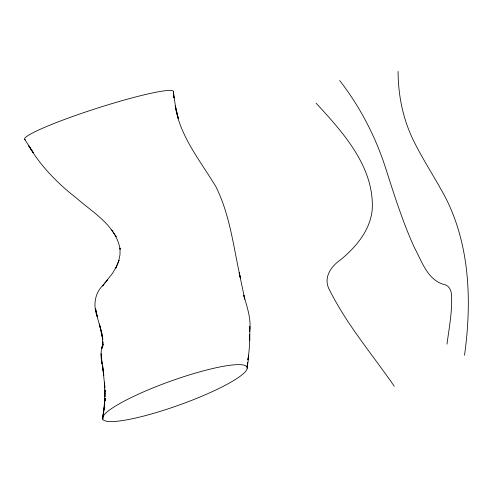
<?xml version="1.0" encoding="UTF-8"?>
<svg xmlns="http://www.w3.org/2000/svg" width="493" height="493" viewBox="0 0 493 493"><rect width="100%" height="100%" fill="white"/><g stroke="black" fill="none" stroke-linecap="round" stroke-linejoin="round"><path stroke-width="0.74" d="M247.209 368.302A76.692 12.676 -19.7 0 0 139.667 393.593A76.692 12.676 -19.7 0 0 137.72 417.54A76.692 12.676 -19.7 0 0 247.209 368.302L247.769 362.478L246.999 367.125L248.152 361.135L248.583 355.176L247.887 359.964C249.674 348.871 250.056 337.551 249.723 326.335L249.686 331.438C251.455 318.879 247.005 307.084 243.795 295.239M104.417 406.626L104.22 409.652L104.96 390.031L105.015 396.951M104.522 405.117L104.966 398.319L102.729 419.161L104.337 407.138L102.519 417.984M464.523 355.28C472.343 298.727 469.854 237.811 439.972 187.556C430.457 170.627 419.814 154.303 411.661 136.635C402.387 116.2 398.159 93.818 398.079 71.43M446.991 344.126C449.135 327.808 452.389 311.397 451.502 294.869C451.366 290.26 448.932 285.33 444.008 284.486C427.431 280.024 421.743 261.062 414.391 247.591C402.818 222.201 394.443 195.542 385.92 169.019C375.839 137.085 360.155 107.018 339.695 80.501M118.56 261.512L119.035 260.304L115.861 268.013L118.56 261.512L119.996 254.869L120.021 248.145L120.095 249.23C116.058 225.739 93.282 212.797 76.742 198.322C57.847 183.606 40.685 166.277 28.569 145.478L33.388 152.848L24.668 139.346M116.311 266.904L112.478 273.356L102.519 285.952L107.764 279.648M103.21 285.114C94.471 293.169 92.986 306.116 97.343 316.833L95.587 308.846L97.226 316.944L101.663 332.535L99.364 324.067L102.827 339.591L101.435 331.031L102.526 338.814L102.809 346.16L102.932 341.766L101.86 348.557L103.08 343.991C100.326 350.338 100.757 357.388 102.131 364.013L101.207 353.808L101.416 359.724L101.324 358.429L103.826 375.746M316.118 103.203C343.066 132.42 374.532 167.084 372.221 209.667C370.218 230.262 356.217 246.87 340.854 259.558C330.711 266.596 322.619 278.138 329.774 290.451C347.06 324.961 372.468 354.596 394.246 386.259M111.72 230.015L116.182 236.652L115.627 235.814M243.764 295.215L244.787 299.183L239.154 272.512L240.535 278.619C233.54 247.782 230.262 215.527 215.996 186.902C200.552 160.94 180.062 136.832 175.225 105.983L178.3 118.536L175.28 105.249L173.4 91.975A78.159 7.333 -17.8 0 0 95.235 108.824A78.159 7.333 -17.8 0 0 25.365 139.858M103.746 375.031L102.643 365.769L104.762 386.413M105.126 390.179L105.274 391.682L105.151 390.234M104.96 388.028L104.436 382.143L104.929 396.427M173.4 91.975L173.918 97.971L173.382 91.267M249.538 334.741L249.686 338.981M249.532 334.729L249.606 336.793M249.655 338.173L249.723 340.238M104.991 398.609L105.046 400.797L105.027 398.492"/></g></svg>
